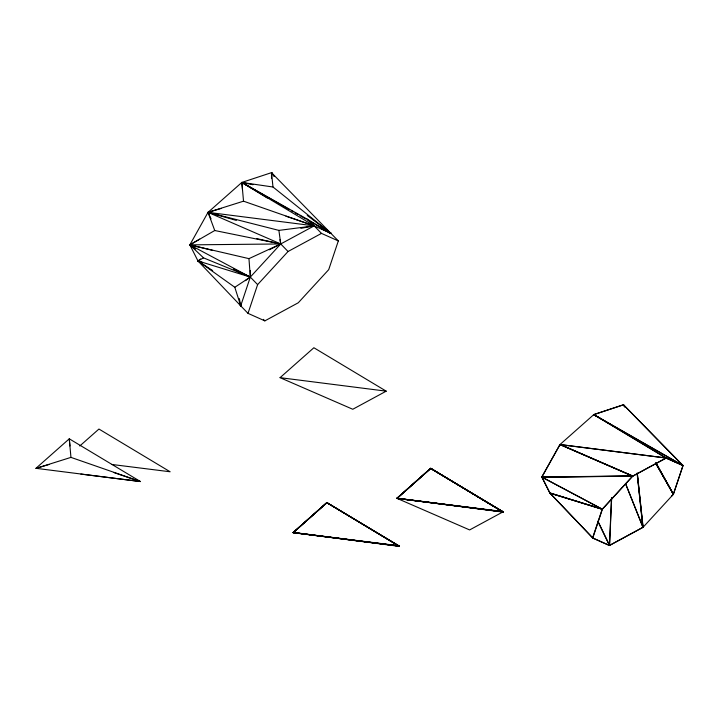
<?xml version="1.0" encoding="UTF-8"?>
<svg xmlns="http://www.w3.org/2000/svg" width="719" height="719" viewBox="0 0 719 719"><rect width="100%" height="100%" fill="white"/><g stroke="black" fill="none" stroke-linecap="round" stroke-linejoin="round"><path stroke-width="1.08" d="M241.09 305.323L240.703 305.809L197.968 260.952L189.852 244.873L208.025 212.357L241.845 182.437L271.503 172.65L338.325 240.919L328.709 269.652L298.277 302.771L264.853 320.872L248.01 313.349L240.703 305.809L250.311 277.076L250.32 270.479M609.505 545.191L611.447 498.168M560.002 444.477L541.838 476.976L549.9 493.117L592.708 537.965L609.55 545.478L611.689 497.566M248.01 313.349L257.618 284.616L288.049 251.497L321.483 233.396L338.325 240.919M592.6 537.956L602.189 509.286L549.963 493.189M592.789 537.92L602.369 509.232L632.747 476.113L666.18 458.012L683.023 465.526L673.335 494.241L671.465 496.299M608.562 544.921L609.613 545.388L643.002 527.315L625.575 483.581M655.998 463.162L673.415 494.259L683.05 465.454L666.207 457.904M609.631 545.361L643.02 527.297M239.184 303.391L240.703 305.809L241.207 305.027M245.377 280.653L250.311 277.076L280.752 243.957L314.176 225.856L331.019 233.378L330.048 233.342M602.252 509.16L632.612 476.122M609.631 545.406L597.929 521.167M625.44 483.447L642.975 527.378L673.415 494.259L655.611 463.009M683.023 465.526L593.804 414.674L682.906 465.588L623.508 404.806L683.023 465.526L666.1 458.084L593.804 414.647L623.508 404.806L624.748 406.864M293.136 532.716L326.911 502.545L293.109 532.572L399.297 546.35L326.938 502.662L293.136 532.716L399.261 546.081L326.938 502.662L293.109 532.572L399.261 546.081L327.9 503.354M396.942 498.465L503.066 511.829L430.735 468.411L396.942 498.465L430.717 468.294L503.066 511.829L469.633 529.93L396.915 498.321L430.735 468.411L503.093 512.099L396.915 498.321L430.717 468.294M35.95 468.312L69.285 438.824L140.475 481.559L36.148 468.339L70.947 457.383L140.475 481.559M79.773 445.996L98.943 429.045L170.133 471.772L111.472 464.42M280.059 377.664L313.879 347.744L386.211 391.163L352.777 409.264L280.059 377.664L386.211 391.163M592.78 537.938L549.972 493.099L541.856 477.03L560.029 444.504L593.885 414.521L666.18 458.012L632.72 476.176L559.975 444.603M550.062 493.027L602.369 509.232L541.856 477.03L632.747 476.113L560.029 444.504L666.18 458.012L560.056 444.621M239.229 303.247L240.703 305.809L234.798 287.276L197.968 260.952L200.646 258.984M234.798 287.276L250.311 277.076L248.963 258.642L280.752 243.957L288.049 251.497M199.693 239.121L189.852 244.873L203.522 257.86L250.311 277.076L257.618 284.616M214.747 230.52L208.025 212.357L278.9 230.395L280.752 243.957L214.747 230.52L189.852 244.873L195.568 248.936M212.662 270.578L197.968 260.952L203.522 257.86M269.346 249.781L280.752 243.957L279.988 239.652M593.948 414.512L623.58 404.734M321.483 233.396L314.176 225.856L243.525 201.176L208.025 212.357L211.053 218.801M221.371 208.366L208.025 212.357L280.752 243.957L189.852 244.873L250.311 277.076L197.968 260.952L200.358 261.437M36.148 468.339L49.225 464.429M300.884 228.345L314.176 225.856L307.076 219.079L241.845 182.437L243.525 201.176M278.9 230.395L314.176 225.856L241.845 182.437L242.51 189.663M541.955 476.922L632.441 476.005M542.054 477.128L632.522 476.221M503.012 511.542L396.915 498.321L503.066 511.829L430.753 468.536M293.109 532.572L399.216 545.793M80.896 474.091L139.989 481.496L114.132 472.653M310.994 224.193L314.176 225.856L208.025 212.357L236.308 220.409M396.897 498.168L503.066 511.829M293.091 532.419L399.261 546.081M329.266 233.118L331.019 233.378L272.995 187.012L241.845 182.437L253.016 189.259M252.98 184.72L241.845 182.437L289.344 209.571M256.503 238.555L280.752 243.957M248.963 258.642L189.852 244.873L212.536 250.356M550.008 493L602.118 509.061M197.968 260.952L202.578 262.507M285.946 216.194L314.176 225.856M560.182 444.468L632.738 476.005M592.636 538.01L609.442 545.505L597.884 521.5M321.519 228.894L331.019 233.378L307.229 215.43M233.36 269.059L250.311 277.076M541.838 477.128L602.315 509.232M291.276 210.676L293.217 211.781M295.158 212.887L298.061 214.55M300.003 215.655L305.818 218.98M307.759 220.086L331.019 233.378L307.076 219.079M430.735 468.411L497.386 508.648M499.292 509.798L503.093 512.099M326.938 502.662L391.675 541.749M393.581 542.899L399.297 546.35M253.816 189.744L267.387 198.031M263.388 319.362L264.853 320.872M274.343 176.317L271.503 172.65L271.521 178.6M274.254 176.416L271.503 172.65L272.995 187.012M272.402 174.133L271.503 172.65L272.258 174.214M655.953 463.764L673.146 493.953M655.935 462.703L673.415 494.259M623.472 404.905L624.559 406.864M272.591 174.6L271.503 172.65L272.465 174.546M239.373 298.619L240.703 305.809M637.42 474.127L643.065 527.126M637.196 472.994L642.975 527.378M637.115 473.444L642.822 527.009M69.941 445.978L69.285 438.824L70.947 457.383"/></g></svg>
